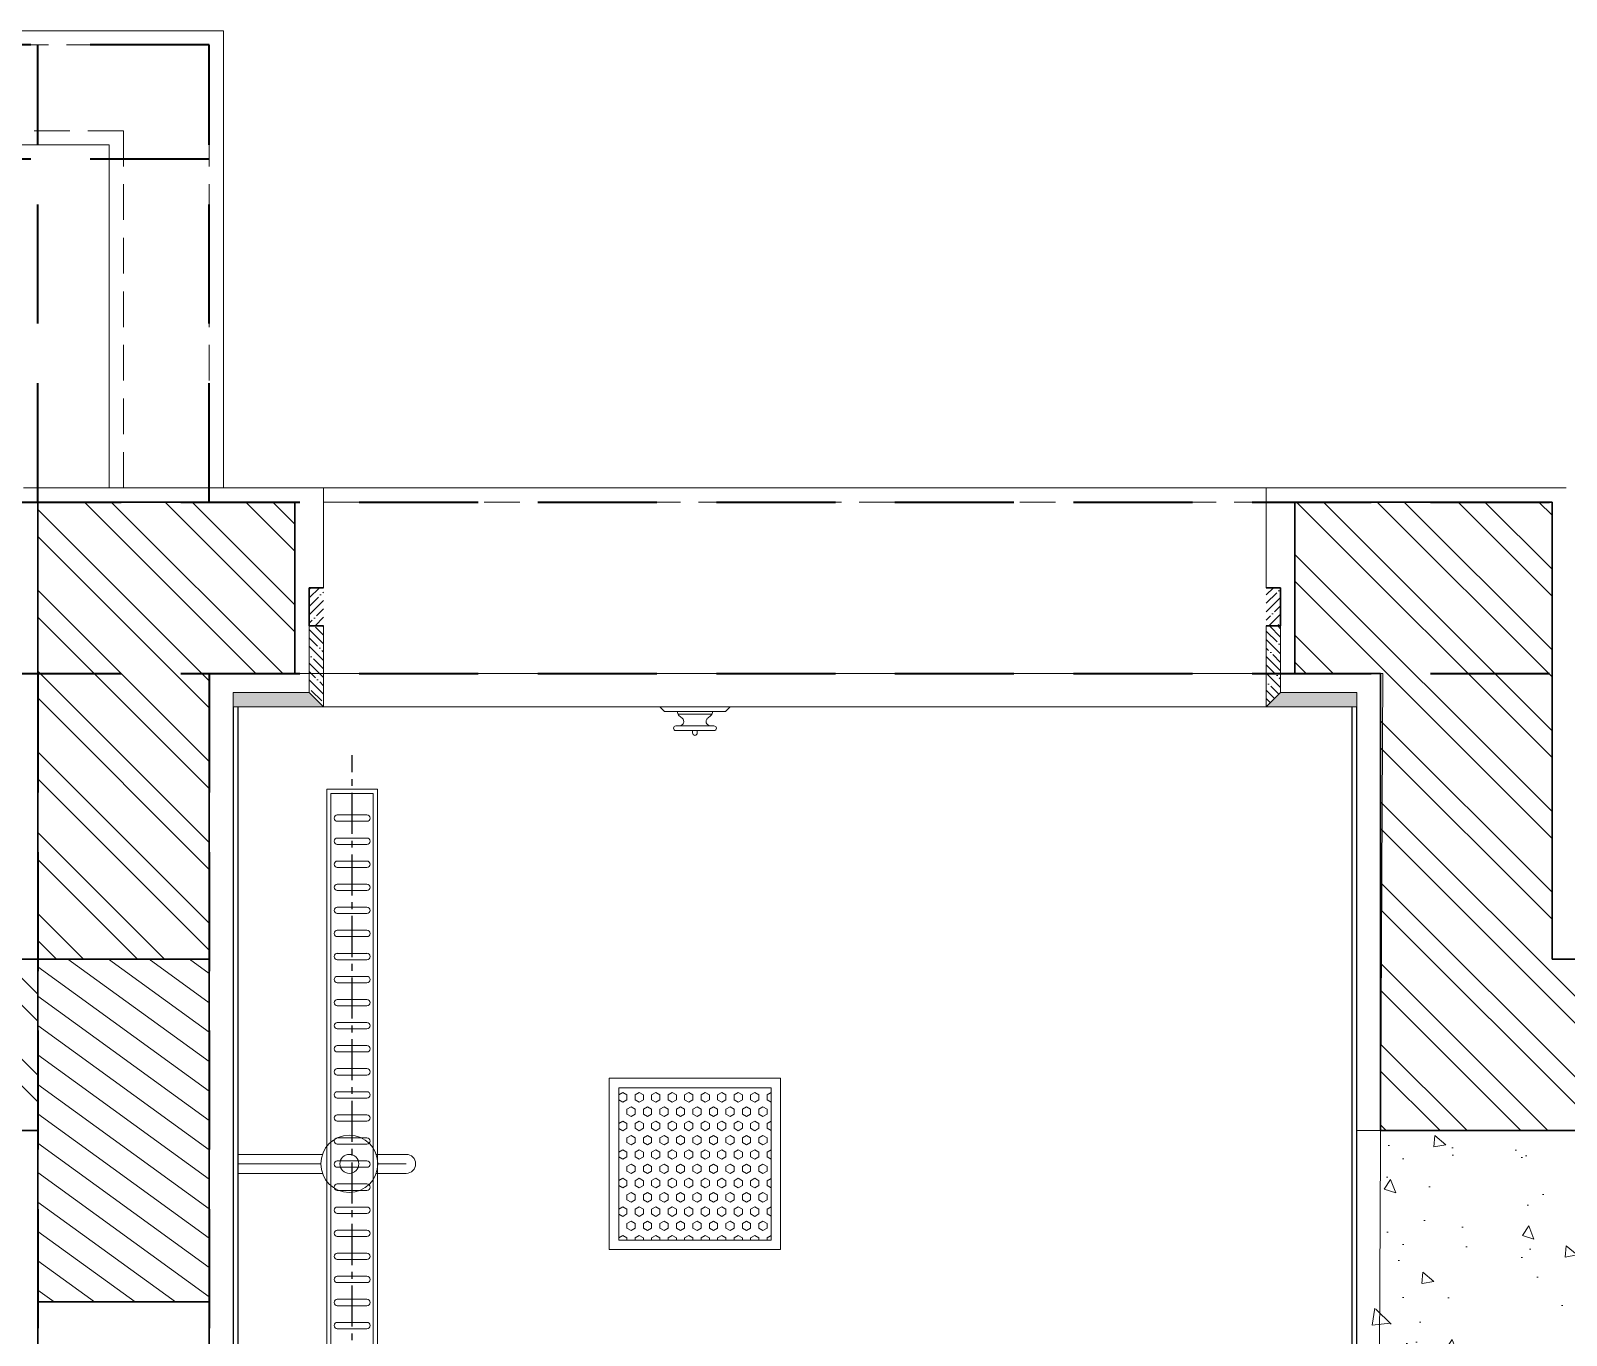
# Model space of a CAD drawing. Header units: inches. Extents: x -189347 to -188565, y -48525 to -47011.
# Drawn here: x -188826.6 to -188745.9, y -47392.1 to -47323.6 of the extents above; entities that cross this region are included whole.
import ezdxf

# ---------------------------------------------------------------- set-up
doc = ezdxf.new("R2010")
doc.units = ezdxf.units.IN
doc.header["$LTSCALE"] = 25
doc.header["$MEASUREMENT"] = 0
for name, pattern in [('ACAD_ISO10W100', [18, 12, -3, 0, -3]), ('CENTER2', [1.125, 0.75, -0.125, 0.125, -0.125]), ('DASHED2', [0.375, 0.25, -0.125])]:
    doc.linetypes.add(name, pattern=pattern)
doc.layers.get('0').update_dxf_attribs({"lineweight": 0})
for name, color, linetype, lineweight in [('c.line', 160, 'ACAD_ISO10W100', 25), ('COLUMN', 1, 'Continuous', 30), ('COLUMNHATCH', 8, 'Continuous', 0), ('elevation', 6, 'Continuous', 9), ('hidden', 7, 'DASHED2', 5), ('PLASTER LINE', 1, 'Continuous', 5), ('PP--BEAM', 104, 'DASHED2', 40), ('PP-TOILET 5', 5, 'Continuous', 9), ('PP-WALL', 7, 'Continuous', 30), ('SANITARY', 212, 'Continuous', 5), ('SEC HATCH', 7, 'Continuous', 5), ('SEC. HATCH', 8, 'Continuous', 0), ('sechatch', 8, 'Continuous', 0), ('STONE', 7, 'Continuous', 9), ('TOILET ELE', 7, 'Continuous', 13)]:
    doc.layers.add(name, color=color, linetype=linetype, lineweight=lineweight)
doc.layers.add('tile', color=170, linetype='Continuous')

# ---------------------------------------------------------------- blocks, each defined once
blk = doc.blocks.new('RAIN SHOWER')
at = {"layer": 'SANITARY'}
h = blk.add_hatch(dxfattribs=at)
h.set_pattern_fill('HEX', color=256, scale=2, style=0)
h.paths.add_polyline_path([(-4, 4), (-4, -4), (4, -4), (4, 4)])
for points in [[(-4.5, 4.5), (4.5, 4.5), (4.5, -4.5), (-4.5, -4.5)], [(-4, 4), (4, 4), (4, -4), (-4, -4)]]:
    blk.add_lwpolyline(points, close=True, dxfattribs=at)
blk = doc.blocks.new('TAP')
at = {"layer": 'SANITARY', "ltscale": 30}
for p, q in [((-0.5, -4.44), (-0.5, 0)), ((0, -4.354), (0, 0)), ((0.5, -4.44), (0.5, 0)), ((-0.5, -8.835), (-0.5, -7.268)), ((0, -8.835), (0, -7.354)), ((0.5, -8.835), (0.5, -7.268))]:
    blk.add_line(p, q, dxfattribs=at)
at = {"layer": 'SANITARY', "linetype": 'Continuous', "ltscale": 30}
for radius in [1.5, 0.5]:
    blk.add_circle((0, -5.854), radius, dxfattribs=at)
at = {"layer": 'SANITARY', "ltscale": 30}
blk.add_arc((0, -8.835), 0.5, 180, 0, dxfattribs=at)
blk = doc.blocks.new('DR.ELE.')
at = {"ltscale": 30}
for p, q in [((-122457.327, 11416.197), (-122457.077, 11416.447)), ((-122457.327, 11416.197), (-122457.327, 11414.595)), ((-122457.077, 11416.447), (-122457.077, 11414.595)), ((-122458.327, 11415.595), (-122458.327, 11414.595)), ((-122458.077, 11415.595), (-122458.077, 11414.595)), ((-122457.467, 11415.488), (-122457.467, 11414.595)), ((-122458.452, 11414.72), (-122458.327, 11414.72)), ((-122458.452, 11414.47), (-122458.327, 11414.47)), ((-122458.327, 11413.595), (-122458.327, 11414.595)), ((-122458.077, 11413.595), (-122458.077, 11414.595)), ((-122457.467, 11413.701), (-122457.467, 11414.595)), ((-122457.327, 11412.993), (-122457.327, 11414.595)), ((-122457.077, 11412.743), (-122457.077, 11414.595)), ((-122457.327, 11412.993), (-122457.077, 11412.743))]:
    blk.add_line(p, q, dxfattribs=at)
for centre, start, end in [((-122458.202, 11415.595), 0, 180), ((-122458.452, 11414.595), 90, 180), ((-122458.452, 11414.595), 180, 270), ((-122458.202, 11413.595), 180, 0)]:
    blk.add_arc(centre, 0.125, start, end, dxfattribs=at)
for points in [[(-122457.327, 11415.525), (-122457.523, 11415.455), (-122457.65, 11415.286), (-122457.762, 11415.201), (-122457.917, 11415.187), (-122458.077, 11415.356)], [(-122457.327, 11413.664), (-122457.523, 11413.735), (-122457.65, 11413.903), (-122457.762, 11413.988), (-122457.917, 11414.002), (-122458.077, 11413.833)]]:
    blk.add_spline(points, degree=3, dxfattribs=at)
blk = doc.blocks.new('kgjrv')
at = {"layer": 'c.line', "linetype": 'CENTER2', "ltscale": 0.115}
blk.add_line((-187121.204, -28397.161), (-187121.204, -28440.105), dxfattribs=at)
at = {"layer": 'SANITARY', "color": 8, "ltscale": 30}
for p, q in [((-187120.426, -28400.299), (-187121.982, -28400.299)), ((-187121.982, -28400.633), (-187120.426, -28400.633)), ((-187120.426, -28401.511), (-187121.982, -28401.511)), ((-187121.982, -28401.844), (-187120.426, -28401.844)), ((-187120.426, -28402.722), (-187121.982, -28402.722)), ((-187121.982, -28403.055), (-187120.426, -28403.055)), ((-187120.426, -28403.933), (-187121.982, -28403.933)), ((-187121.982, -28404.266), (-187120.426, -28404.266)), ((-187120.426, -28405.144), (-187121.982, -28405.144)), ((-187121.982, -28405.477), (-187120.426, -28405.477)), ((-187120.426, -28406.355), (-187121.982, -28406.355)), ((-187121.982, -28406.688), (-187120.426, -28406.688)), ((-187120.426, -28407.566), (-187121.982, -28407.566)), ((-187121.982, -28407.899), (-187120.426, -28407.899)), ((-187120.426, -28408.777), (-187121.982, -28408.777)), ((-187121.982, -28409.111), (-187120.426, -28409.111)), ((-187120.426, -28409.988), (-187121.982, -28409.988)), ((-187121.982, -28410.322), (-187120.426, -28410.322)), ((-187120.426, -28411.199), (-187121.982, -28411.199)), ((-187121.982, -28411.533), (-187120.426, -28411.533)), ((-187120.426, -28412.411), (-187121.982, -28412.411)), ((-187121.982, -28412.744), (-187120.426, -28412.744)), ((-187120.426, -28413.622), (-187121.982, -28413.622)), ((-187121.982, -28413.955), (-187120.426, -28413.955)), ((-187120.426, -28414.833), (-187121.982, -28414.833)), ((-187121.982, -28415.166), (-187120.426, -28415.166)), ((-187120.426, -28416.044), (-187121.982, -28416.044)), ((-187121.982, -28416.377), (-187120.426, -28416.377)), ((-187120.426, -28417.255), (-187121.982, -28417.255)), ((-187121.982, -28417.588), (-187120.426, -28417.588)), ((-187120.426, -28418.466), (-187121.982, -28418.466)), ((-187121.982, -28418.799), (-187120.426, -28418.799)), ((-187120.426, -28419.677), (-187121.982, -28419.677)), ((-187121.982, -28420.011), (-187120.426, -28420.011)), ((-187120.426, -28420.888), (-187121.982, -28420.888)), ((-187121.982, -28421.222), (-187120.426, -28421.222)), ((-187120.426, -28422.099), (-187121.982, -28422.099)), ((-187121.982, -28422.433), (-187120.426, -28422.433)), ((-187120.426, -28423.311), (-187121.982, -28423.311)), ((-187121.982, -28423.644), (-187120.426, -28423.644)), ((-187120.426, -28424.522), (-187121.982, -28424.522)), ((-187121.982, -28424.855), (-187120.426, -28424.855)), ((-187120.426, -28425.733), (-187121.982, -28425.733)), ((-187121.982, -28426.066), (-187120.426, -28426.066)), ((-187120.426, -28426.944), (-187121.982, -28426.944)), ((-187121.982, -28427.277), (-187120.426, -28427.277)), ((-187120.426, -28428.155), (-187121.982, -28428.155)), ((-187121.982, -28428.488), (-187120.426, -28428.488)), ((-187120.426, -28429.366), (-187121.982, -28429.366)), ((-187121.982, -28429.699), (-187120.426, -28429.699)), ((-187120.426, -28430.577), (-187121.982, -28430.577)), ((-187121.982, -28430.911), (-187120.426, -28430.911)), ((-187120.426, -28431.788), (-187121.982, -28431.788)), ((-187121.982, -28432.122), (-187120.426, -28432.122)), ((-187120.426, -28432.999), (-187121.982, -28432.999)), ((-187121.982, -28433.333), (-187120.426, -28433.333)), ((-187120.426, -28434.211), (-187121.982, -28434.211)), ((-187121.982, -28434.544), (-187120.426, -28434.544)), ((-187120.426, -28435.422), (-187121.982, -28435.422)), ((-187121.982, -28435.755), (-187120.426, -28435.755)), ((-187120.426, -28436.633), (-187121.982, -28436.633)), ((-187121.982, -28436.966), (-187120.426, -28436.966))]:
    blk.add_line(p, q, dxfattribs=at)
for points in [[(-187119.871, -28438.318), (-187122.537, -28438.318), (-187122.537, -28398.948), (-187119.871, -28398.948)], [(-187120.093, -28438.096), (-187122.315, -28438.096), (-187122.315, -28399.17), (-187120.093, -28399.17)]]:
    blk.add_lwpolyline(points, close=True, dxfattribs=at)
for centre, start, end in [((-187121.982, -28400.466), 90, 270), ((-187120.426, -28400.466), 270, 90), ((-187121.982, -28401.677), 90, 270), ((-187120.426, -28401.677), 270, 90), ((-187121.982, -28402.888), 90, 270), ((-187120.426, -28402.888), 270, 90), ((-187121.982, -28404.099), 90, 270), ((-187120.426, -28404.099), 270, 90), ((-187121.982, -28405.311), 90, 270), ((-187120.426, -28405.311), 270, 90), ((-187121.982, -28406.522), 90, 270), ((-187120.426, -28406.522), 270, 90), ((-187121.982, -28407.733), 90, 270), ((-187120.426, -28407.733), 270, 90), ((-187121.982, -28408.944), 90, 270), ((-187120.426, -28408.944), 270, 90), ((-187121.982, -28410.155), 90, 270), ((-187120.426, -28410.155), 270, 90), ((-187121.982, -28411.366), 90, 270), ((-187120.426, -28411.366), 270, 90), ((-187121.982, -28412.577), 90, 270), ((-187120.426, -28412.577), 270, 90), ((-187121.982, -28413.788), 90, 270), ((-187120.426, -28413.788), 270, 90), ((-187121.982, -28414.999), 90, 270), ((-187120.426, -28414.999), 270, 90), ((-187121.982, -28416.211), 90, 270), ((-187120.426, -28416.211), 270, 90), ((-187121.982, -28417.422), 90, 270), ((-187120.426, -28417.422), 270, 90), ((-187121.982, -28418.633), 90, 270), ((-187120.426, -28418.633), 270, 90), ((-187121.982, -28419.844), 90, 270), ((-187120.426, -28419.844), 270, 90), ((-187121.982, -28421.055), 90, 270), ((-187120.426, -28421.055), 270, 90), ((-187121.982, -28422.266), 90, 270), ((-187120.426, -28422.266), 270, 90), ((-187121.982, -28423.477), 90, 270), ((-187120.426, -28423.477), 270, 90), ((-187121.982, -28424.688), 90, 270), ((-187120.426, -28424.688), 270, 90), ((-187121.982, -28425.899), 90, 270), ((-187120.426, -28425.899), 270, 90), ((-187121.982, -28427.111), 90, 270), ((-187120.426, -28427.111), 270, 90), ((-187121.982, -28428.322), 90, 270), ((-187120.426, -28428.322), 270, 90), ((-187121.982, -28429.533), 90, 270), ((-187120.426, -28429.533), 270, 90), ((-187121.982, -28430.744), 90, 270), ((-187120.426, -28430.744), 270, 90), ((-187121.982, -28431.955), 90, 270), ((-187120.426, -28431.955), 270, 90), ((-187121.982, -28433.166), 90, 270), ((-187120.426, -28433.166), 270, 90), ((-187121.982, -28434.377), 90, 270), ((-187120.426, -28434.377), 270, 90), ((-187121.982, -28435.588), 90, 270), ((-187120.426, -28435.588), 270, 90), ((-187121.982, -28436.799), 90, 270), ((-187120.426, -28436.799), 270, 90)]:
    blk.add_arc(centre, 0.167, start, end, dxfattribs=at)

msp = doc.modelspace()

# ---------------------------------------------------------------- hatches: boundary and pattern name
at = {"layer": 'COLUMNHATCH', "ltscale": 5}
h = msp.add_hatch(dxfattribs=at)
h.set_pattern_fill('ANSI31', color=256, scale=10, angle=99.050055, style=0)
h.set_pattern_definition([(144.0500546, (-991.6263, -2979.5429), (-0.73384782, -1.011912732), [])])
h.paths.add_polyline_path([(-188817.1991, -47390.3675), (-188817.1991, -47372.3675), (-188826.1991, -47372.3675), (-188826.1991, -47390.3675)])
at = {"layer": 'SEC. HATCH', "ltscale": 30}
h = msp.add_hatch(dxfattribs=at)
h.set_pattern_fill('AR-CONC', color=256, angle=270, style=0)
h.set_pattern_definition([(320, (44819.994, -97150.1783), (-0.62752135, -7.17260183), [0.75, -8.25]), (265, (44819.994, -97150.178), (7.52192134, 1.38751334), [0.6, -6.6]), (10.4514445, (44819.942, -97150.776), (6.8943999, -5.78508847), [0.63740192, -7.01142112]), (316.1842, (44821.994, -97150.178), (-1.6551928, -10.6724133), [1.125, -12.375]), (6.6356355, (44821.856, -97151.068), (9.741186, -9.34661946), [0.9561034, -10.5171376]), (261.184164, (44821.994, -97150.178), (9.741186, -9.34661945), [0.9, -9.9]), (291, (44821.494, -97151.1783), (-4.0261889, -5.96907052), [0.75, -8.25]), (236, (44821.494, -97151.178), (7.25150045, -2.43315332), [0.6, -6.6]), (341.4514447, (44821.1584, -97151.676), (3.22531153, -8.40222377), [0.6374019, -7.01142112]), (307.5, (44819.994, -97150.1783), (3.328938538, -0.121598553), [0, -6.52, 0, -6.7, 0, -6.625]), (277.5, (44819.994, -97150.1783), (3.94411712, -2.630695374), [0, -3.82, 0, -6.37, 0, -2.525]), (237.5, (44819.994, -97147.9483), (-0.225548717, -5.338224362), [0, -2.5, 0, -7.8, 0, -10.35]), (227.5, (44819.994, -97146.9483), (1.00104982, -5.83186169), [0, -3.25, 0, -5.18, 0, -7.35])])
h.paths.add_polyline_path([(-188722.6991, -47381.3675), (-188755.6991, -47381.3675), (-188756.9491, -47381.3675), (-188756.9491, -47407.8675), (-188759.6991, -47407.8675), (-188759.6991, -47409.3675), (-188752.1991, -47409.3675), (-188752.1991, -47394.3675), (-188726.6991, -47394.3675), (-188726.6991, -47409.3675), (-188719.6991, -47409.3675), (-188719.6991, -47396.3675), (-188722.6991, -47396.3675)])
at = {"layer": 'sechatch', "ltscale": 30}
h = msp.add_hatch(dxfattribs=at)
h.set_pattern_fill('ANSI32,_O', color=256, scale=8, angle=270)
h.set_pattern_definition([(315, (-188979.5937, -47377.797), (2.12132, 2.12132), []), (315, (-188979.5937, -47379.2113), (2.12132, 2.12132), [])])
h.paths.add_polyline_path([(-188970.1991, -47372.3675), (-188994.1991, -47372.3675), (-188994.1991, -47381.3675), (-188970.1991, -47381.3675)])
h.paths.add_polyline_path([(-188826.1991, -47372.3675), (-188850.1991, -47372.3675), (-188850.1991, -47381.3675), (-188826.1991, -47381.3675)])
h.paths.add_polyline_path([(-188817.1991, -47357.3675), (-188812.6991, -47357.3675), (-188812.6991, -47348.3675), (-188826.1991, -47348.3675), (-188826.1991, -47372.3675), (-188817.1991, -47372.3675)])
h.paths.add_polyline_path([(-188746.6991, -47348.3675), (-188760.1991, -47348.3675), (-188760.1991, -47357.3675), (-188755.6991, -47357.3675), (-188755.6991, -47381.3675), (-188722.6991, -47381.3675), (-188722.6991, -47372.3675), (-188746.6991, -47372.3675)])
h.paths.add_polyline_path([(-188710.6991, -47348.3675), (-188719.6991, -47348.3675), (-188719.6991, -47372.3675), (-188710.6991, -47372.3675)])
h.paths.add_polyline_path([(-188994.1991, -47348.3675), (-189231.1991, -47348.3675), (-189231.1991, -47372.3675), (-189222.1991, -47372.3675), (-189222.1991, -47357.3675), (-189105.1991, -47357.3675), (-189105.1991, -47418.8675), (-189121.6991, -47418.8675), (-189121.6991, -47423.3675), (-189105.1991, -47423.3675), (-189105.1991, -47528.3675), (-189100.6991, -47528.3675), (-189100.6991, -47469.8675), (-189073.6991, -47469.8675), (-189073.6991, -47465.3675), (-189100.6991, -47465.3675), (-189100.6991, -47357.3675), (-188998.6991, -47357.3675), (-188998.6991, -47372.3675), (-188994.1991, -47372.3675)])
at = {"layer": 'sechatch'}
h = msp.add_hatch(dxfattribs=at)
h.set_pattern_fill('ANSI35', color=256, scale=2.5, angle=180, style=0)
h.set_pattern_definition([(225, (-379261.50254, -94155.0965), (0.4419417382, -0.4419417382), []), (225, (-379261.9445, -94155.0965), (0.4419417382, -0.4419417382), [0.78125, -0.15625, 0, -0.15625])])
h.paths.add_polyline_path([(-188811.9491, -47354.8675), (-188811.1991, -47354.8675), (-188811.1991, -47352.8675), (-188811.9491, -47352.8675)])
h = msp.add_hatch(dxfattribs=at)
h.set_pattern_fill('ANSI35', color=256, scale=2.5, angle=180, style=0)
h.set_pattern_definition([(225, (-379245.00254, -94155.0965), (0.4419417382, -0.4419417382), []), (225, (-379245.4445, -94155.0965), (0.4419417382, -0.4419417382), [0.78125, -0.15625, 0, -0.15625])])
h.paths.add_polyline_path([(-188760.9491, -47352.8675), (-188761.6991, -47352.8675), (-188761.6991, -47354.8675), (-188760.9491, -47354.8675)])
h = msp.add_hatch(dxfattribs=at)
h.set_pattern_fill('ANSI35', color=256, scale=2.5, angle=270, style=0)
h.set_pattern_definition([(315, (-188721.57694, -47358.80655), (0.4419417, 0.4419417), []), (315, (-188721.57694, -47359.2485), (0.4419417, 0.4419417), [0.78125, -0.15625, 0, -0.15625])])
h.paths.add_polyline_path([(-188811.1991, -47359.1175), (-188811.1991, -47354.8675), (-188811.9491, -47354.8675), (-188811.9491, -47358.3675)])
h = msp.add_hatch(dxfattribs=at)
h.set_pattern_fill('ANSI35', color=256, scale=2.5, angle=270, style=0)
h.set_pattern_definition([(315, (-188693.07694, -47358.80655), (0.441942, 0.441942), []), (315, (-188693.07694, -47359.2485), (0.441942, 0.441942), [0.78125, -0.15625, 0, -0.15625])])
h.paths.add_polyline_path([(-188760.9491, -47358.3675), (-188760.9491, -47354.8675), (-188761.6991, -47354.8675), (-188761.6991, -47359.1175)])
h = msp.add_hatch(dxfattribs=at)
h.set_pattern_fill('ANSI35', color=256, scale=2.5, angle=270, style=0)
h.set_pattern_definition([(315, (461.3567, -1042.253), (0.4419417382, 0.4419417382), []), (315, (461.3567, -1042.69493), (0.4419417382, 0.4419417382), [0.78125, -0.15625, 0, -0.15625])])
h.paths.add_polyline_path([(-188815.9491, -47359.1175), (-188815.9491, -47358.3675), (-188811.9491, -47358.3675), (-188811.1991, -47359.1175)])
h.paths.add_polyline_path([(-188761.6991, -47359.1175), (-188760.9491, -47358.3675), (-188756.9491, -47358.3675), (-188756.9491, -47359.1175)])

# ---------------------------------------------------------------- linework, layer by layer
at = {"layer": 'COLUMN'}
msp.add_lwpolyline([(-188817.1991, -47390.3675), (-188817.1991, -47372.3675), (-188826.1991, -47372.3675), (-188826.1991, -47390.3675)], close=True, dxfattribs=at)
at = {"layer": 'elevation'}
for p, q in [((-189003.9491, -47323.6175), (-188816.4491, -47323.6175)), ((-188816.4491, -47347.6175), (-188816.4491, -47323.6175)), ((-188997.9491, -47329.6175), (-188822.4491, -47329.6175)), ((-188822.4491, -47347.6175), (-188822.4491, -47329.6175)), ((-188761.6991, -47347.6175), (-188811.1991, -47347.6175))]:
    msp.add_line(p, q, dxfattribs=at)
at = {"layer": 'hidden', "ltscale": 0.3}
for p, q in [((-188817.1991, -47324.3675), (-189003.1991, -47324.3675)), ((-188817.1991, -47347.6175), (-188817.1991, -47324.3675)), ((-188821.6991, -47328.8675), (-188998.6991, -47328.8675)), ((-188821.6991, -47347.6175), (-188821.6991, -47328.8675)), ((-188811.1991, -47348.3675), (-188761.6991, -47348.3675)), ((-188760.1991, -47357.3675), (-188812.6991, -47357.3675))]:
    msp.add_line(p, q, dxfattribs=at)
at = {"layer": 'PLASTER LINE', "ltscale": 30}
for p, q in [((-188811.1991, -47347.6175), (-188826.9491, -47347.6175)), ((-188811.1991, -47352.8675), (-188811.1991, -47347.6175)), ((-188745.9491, -47347.6175), (-188761.6991, -47347.6175)), ((-188761.6991, -47352.8675), (-188761.6991, -47347.6175))]:
    msp.add_line(p, q, dxfattribs=at)
at = {"layer": 'PP--BEAM'}
for p, q in [((-188817.1991, -47324.3675), (-189003.1991, -47324.3675)), ((-188826.1991, -47348.3675), (-188826.1991, -47324.3675)), ((-188817.1991, -47348.3675), (-188817.1991, -47324.3675)), ((-188817.1991, -47330.3675), (-189003.1991, -47330.3675)), ((-189231.1991, -47348.3675), (-188710.6991, -47348.3675)), ((-189231.1991, -47357.3675), (-188710.6991, -47357.3675)), ((-188826.1991, -47357.3675), (-188826.1991, -47625.8675)), ((-188817.1991, -47357.3675), (-188817.1991, -47625.8675))]:
    msp.add_line(p, q, dxfattribs=at)
at = {"layer": 'PP-TOILET 5', "ltscale": 30}
msp.add_lwpolyline([(-188821.6991, -47489.3675), (-188719.6991, -47489.3675), (-188719.6991, -47409.3675), (-188727.4491, -47410.1175), (-188727.4491, -47395.1175), (-188751.4491, -47395.1175), (-188751.4491, -47410.1175), (-188760.4491, -47410.1175), (-188760.4491, -47407.1175), (-188755.8241, -47407.1175), (-188755.5741, -47357.3675), (-188817.1991, -47357.3675), (-188817.1991, -47408.3675), (-188821.6991, -47408.3675), (-188821.6991, -47489.3675)], dxfattribs=at)
at = {"layer": 'PP-WALL', "ltscale": 10}
for p, q in [((-188826.1991, -47348.3675), (-188826.1991, -47372.3675)), ((-188826.1991, -47348.3675), (-188812.6991, -47348.3675)), ((-188812.6991, -47357.3675), (-188812.6991, -47348.3675)), ((-188760.1991, -47348.3675), (-188746.6991, -47348.3675)), ((-188760.1991, -47357.3675), (-188760.1991, -47348.3675)), ((-188746.6991, -47372.3675), (-188746.6991, -47348.3675)), ((-188817.1991, -47357.3675), (-188812.6991, -47357.3675)), ((-188817.1991, -47357.3675), (-188817.1991, -47372.3675)), ((-188760.1991, -47357.3675), (-188755.6991, -47357.3675)), ((-188755.6991, -47381.3675), (-188755.6991, -47357.3675)), ((-188850.1991, -47372.3675), (-188826.1991, -47372.3675)), ((-188746.6991, -47372.3675), (-188722.6991, -47372.3675)), ((-188850.1991, -47381.3675), (-188826.1991, -47381.3675)), ((-188755.6991, -47381.3675), (-188722.6991, -47381.3675)), ((-188826.1991, -47390.3675), (-188826.1991, -47561.3675)), ((-188817.1991, -47390.3675), (-188817.1991, -47408.3675))]:
    msp.add_line(p, q, dxfattribs=at)
at = {"layer": 'STONE', "color": 214, "lineweight": 30}
for p, q in [((-188811.9491, -47352.8675), (-188811.1991, -47352.8675)), ((-188811.9491, -47352.8675), (-188811.1991, -47352.8675)), ((-188811.9491, -47354.8675), (-188811.9491, -47352.8675)), ((-188760.9491, -47352.8675), (-188761.6991, -47352.8675)), ((-188760.9491, -47352.8675), (-188761.6991, -47352.8675)), ((-188760.9491, -47354.8675), (-188760.9491, -47352.8675)), ((-188811.9491, -47354.8675), (-188811.1991, -47354.8675)), ((-188760.9491, -47354.8675), (-188761.6991, -47354.8675))]:
    msp.add_line(p, q, dxfattribs=at)
at = {"layer": 'tile', "ltscale": 5}
for p, q in [((-188815.9491, -47359.1175), (-188815.9491, -47407.1175)), ((-188815.6991, -47359.1175), (-188815.6991, -47407.1175)), ((-188757.1991, -47407.1175), (-188757.1991, -47359.1175)), ((-188756.9491, -47407.1175), (-188756.9491, -47359.1175))]:
    msp.add_line(p, q, dxfattribs=at)
at = {"layer": 'TOILET ELE', "ltscale": 30}
for p, q in [((-188811.9491, -47354.8675), (-188811.9491, -47358.3675)), ((-188811.1991, -47354.8675), (-188811.1991, -47359.1175)), ((-188761.6991, -47354.8675), (-188761.6991, -47359.1175)), ((-188760.9491, -47354.8675), (-188760.9491, -47358.3675)), ((-188811.9491, -47358.3675), (-188815.9491, -47358.3675)), ((-188815.9491, -47359.1175), (-188815.9491, -47358.3675)), ((-188811.1991, -47359.1175), (-188815.9491, -47359.1175)), ((-188811.9491, -47358.3675), (-188811.1991, -47359.1175)), ((-188761.6991, -47359.1175), (-188811.1991, -47359.1175)), ((-188760.9491, -47358.3675), (-188761.6991, -47359.1175)), ((-188756.9491, -47359.1175), (-188761.6991, -47359.1175)), ((-188756.9491, -47358.3675), (-188760.9491, -47358.3675)), ((-188756.9491, -47359.1175), (-188756.9491, -47358.3675)), ((-188755.6991, -47381.3675), (-188756.9491, -47381.3675)), ((-188755.6991, -47381.3675), (-188755.6991, -47381.3675))]:
    msp.add_line(p, q, dxfattribs=at)

# ---------------------------------------------------------------- block references
at = {"layer": 'SANITARY', "linetype": 'Continuous', "ltscale": 30, "xscale": -1, "rotation": 270}
msp.add_blockref('DR.ELE.', (-200206.2937, 75097.9594), dxfattribs=at)
at = {"layer": 'SANITARY', "xscale": -1, "rotation": 270}
msp.add_blockref('RAIN SHOWER', (-188791.6991, -47383.1175), dxfattribs=at)
at = {"layer": 'SANITARY', "linetype": 'Continuous', "ltscale": 30, "extrusion": (0, 0, -1), "xscale": -1, "zscale": -1, "rotation": 270}
msp.add_blockref('TAP', (188815.6991, -47383.1175), dxfattribs=at)
at = {"layer": 'SEC HATCH', "color": 7, "lineweight": -2, "rotation": 180}
msp.add_blockref('kgjrv', (-375930.9032, -75801.7627), dxfattribs=at)

doc.saveas('drawing.dxf')
